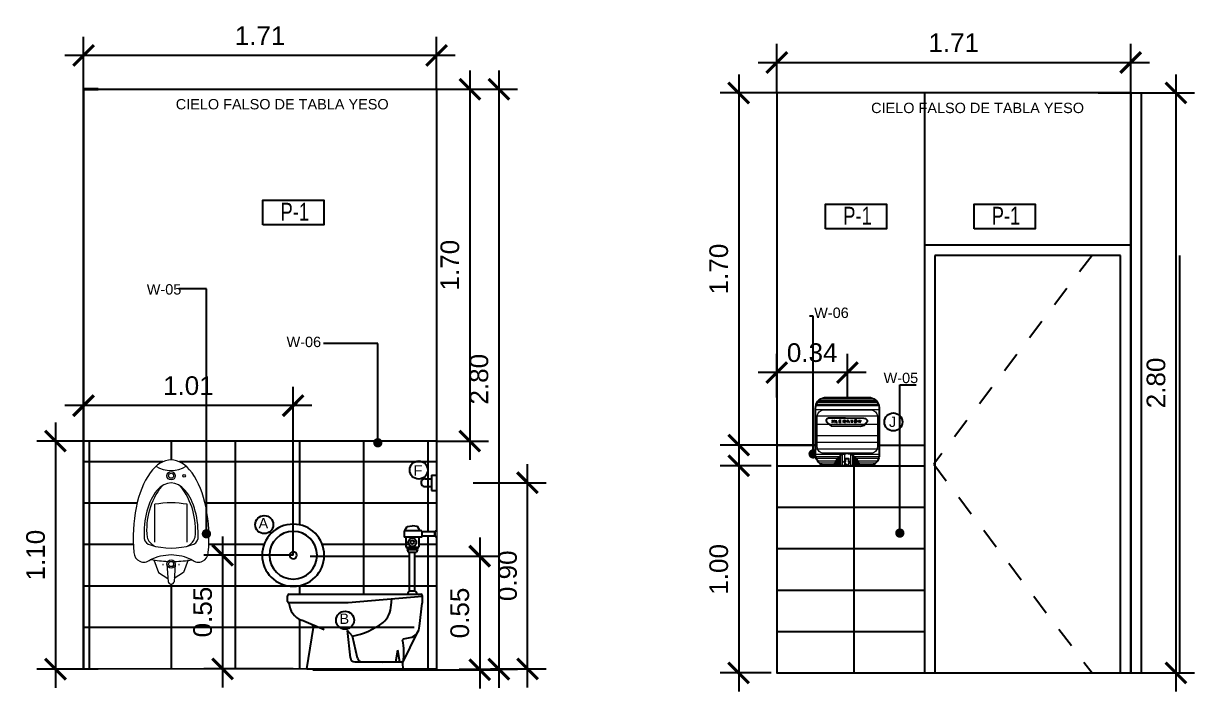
# Model space of a CAD drawing. Header units: metres. Extents: x 5753 to 5902, y 1792 to 1825.
# Drawn here: x 5759.91 to 5765.57, y 1807.4 to 1810.63 of the extents above; entities that cross this region are included whole.
import ezdxf

# ---------------------------------------------------------------- set-up
doc = ezdxf.new("R2010")
doc.units = ezdxf.units.M
doc.header["$LTSCALE"] = 0.02
doc.set_wipeout_variables(frame=1)
doc.linetypes.add('DASHED2', pattern=[0.375, 0.25, -0.125])
for name, color, linetype in [('A-Acabados en Muros', 2, 'Continuous'), ('A-Cotas Constructivas', 2, 'Continuous'), ('A-Muebles Fijos', 9, 'Continuous'), ('A-Muebles-Fijos', 8, 'Continuous'), ('A-Paredes Internas', 5, 'Continuous'), ('A-Puertas', 4, 'Continuous'), ('DIM', 8, 'Continuous'), ('OP_BK1_A-MUEBLES', 32, 'Continuous'), ('TEXTOS', 7, 'Continuous')]:
    doc.layers.add(name, color=color, linetype=linetype)
doc.layers.add('paredes', color=5, linetype='Continuous', lineweight=40)
doc.styles.add('Arial', font='arial.ttf', dxfattribs={"height": 0.15})
doc.styles.add('Cotas 25', font='romans.shx', dxfattribs={"width": 1.3, "height": 0.0375})
doc.styles.add('Cotas 50', font='arial.ttf', dxfattribs={"height": 0.09})
doc.styles.add('SWISS', font='swisscl.ttf')
doc.dimstyles.new('COTAS 50', dxfattribs={"dimtxt": 0.09, "dimasz": 0.1, "dimexe": 0.09, "dimexo": 0, "dimgap": 0.05, "dimtad": 1, "dimzin": 1, "dimdsep": 46, "dimtxsty": 'Cotas 50', "dimblk": 'ARCHTICK', "dimcen": 0.1, "dimdle": 0.09, "dimclrd": 9, "dimclre": 9, "dimclrt": 256, "dimaunit": 1, "dimadec": 4, "dimazin": 0, "dimtfac": 1, "dimtmove": 0, "dimatfit": 3, "dimfxl": 0, "dimarcsym": 0})
doc.dimstyles.new('Estilo 25', dxfattribs={"dimtxt": 0.0375, "dimasz": 0.045, "dimexe": 0.0375, "dimexo": 0, "dimgap": 0.01875, "dimtad": 1, "dimzin": 1, "dimdsep": 46, "dimtxsty": 'Cotas 25', "dimblk": 'ARCHTICK', "dimcen": 0.135, "dimdle": 0.0375, "dimclrd": 9, "dimclre": 9, "dimclrt": 7, "dimadec": 0, "dimazin": 0, "dimtfac": 1, "dimtmove": 1, "dimatfit": 1, "dimfxl": 0, "dimarcsym": 0})

# ---------------------------------------------------------------- blocks, each defined once
blk = doc.blocks.new('DISPENSADOR')
at = {"color": 8, "linetype": 'Continuous'}
blk.add_wipeout([(-0.0262, 0.1477), (-0.0397, 0.1446), (-0.058, 0.1383), (-0.071, 0.1322), (-0.084, 0.1242), (-0.0952, 0.1159), (-0.1036, 0.1085), (-0.115, 0.0963), (-0.1243, 0.0839), (-0.1376, 0.0598), (-0.1455, 0.0366), (-0.1494, 0.0137), (-0.1499, -0.0059), (-0.1474, -0.028), (-0.1408, -0.0518), (-0.1318, -0.0717), (-0.1187, -0.0917), (-0.1036, -0.1085), (-0.0855, -0.1232), (-0.0645, -0.1354), (-0.034, -0.1461), (-0.0098, -0.1497), (0.0114, -0.1496), (0.0332, -0.1463), (0.0565, -0.1389), (0.0799, -0.127), (0.1035, -0.1086), (0.1144, -0.097), (0.1213, -0.0882), (0.1327, -0.07), (0.1419, -0.0486), (0.1455, -0.0363), (0.1476, -0.0267), (0.1494, -0.0138), (0.15, 0), (0.1484, 0.0219), (0.143, 0.0452), (0.1323, 0.0708), (0.1222, 0.087), (0.1096, 0.1024), (0.0956, 0.1156), (0.0814, 0.126), (0.0694, 0.133), (0.0479, 0.1421), (0.033, 0.1463), (0, 0.15)], dxfattribs=at)
at = {"color": 2}
for radius in [0.15, 0.1151, 0.0171]:
    blk.add_circle((0, 0), radius, dxfattribs=at)
blk = doc.blocks.new('_ArchTick')
at = {"color": 0, "linetype": 'ByBlock', "const_width": 0.15}
blk.add_lwpolyline([(-0.5, -0.5), (0.5, 0.5)], dxfattribs=at)
blk = doc.blocks.new('*D62')
at = {"layer": 'DIM', "color": 9, "lineweight": -2, "transparency": 16777216}
for p, q in [((5760.1999, 1810.3108), (5760.1999, 1810.5643)), ((5761.9059, 1810.3108), (5761.9059, 1810.5643)), ((5761.9959, 1810.4743), (5760.1099, 1810.4743))]:
    blk.add_line(p, q, dxfattribs=at)
at = {"layer": 'DIM', "color": 9, "lineweight": -2, "transparency": 16777216, "xscale": 0.1, "yscale": 0.1, "zscale": 0.1, "rotation": 180}
blk.add_blockref('_ArchTick', (5760.1999, 1810.4743), dxfattribs=at)
at = {"layer": 'DIM', "color": 9, "lineweight": -2, "transparency": 16777216, "xscale": 0.1, "yscale": 0.1, "zscale": 0.1}
blk.add_blockref('_ArchTick', (5761.9059, 1810.4743), dxfattribs=at)
at = {"layer": 'DIM', "transparency": 16777216, "insert": (5761.0529, 1810.5695), "char_height": 0.09, "attachment_point": 5, "style": 'Cotas 50'}
blk.add_mtext('1.71', dxfattribs=at)
blk = doc.blocks.new('*D57')
at = {"layer": 'DIM', "color": 9, "lineweight": -2, "transparency": 16777216}
for p, q in [((5762.2065, 1810.4008), (5762.2065, 1807.4208)), ((5762.0152, 1810.3108), (5762.2965, 1810.3108)), ((5762.0152, 1807.5108), (5762.2965, 1807.5108))]:
    blk.add_line(p, q, dxfattribs=at)
at = {"layer": 'DIM', "color": 9, "lineweight": -2, "transparency": 16777216, "xscale": 0.1, "yscale": 0.1, "zscale": 0.1}
for p, rotation in [((5762.2065, 1810.3108), 90), ((5762.2065, 1807.5108), 270)]:
    blk.add_blockref('_ArchTick', p, dxfattribs=dict(at, rotation=rotation))
at = {"layer": 'DIM', "transparency": 16777216, "insert": (5762.1106, 1808.9108), "char_height": 0.09, "attachment_point": 5, "rotation": 90, "style": 'Cotas 50'}
blk.add_mtext('2.80', dxfattribs=at)
blk = doc.blocks.new('*D58')
at = {"layer": 'DIM', "color": 9, "lineweight": -2, "transparency": 16777216}
for p, q in [((5762.114, 1808.1462), (5762.114, 1807.4177)), ((5761.2956, 1808.0562), (5762.204, 1808.0562)), ((5761.307, 1807.5077), (5762.204, 1807.5077))]:
    blk.add_line(p, q, dxfattribs=at)
at = {"layer": 'DIM', "color": 9, "lineweight": -2, "transparency": 16777216, "xscale": 0.1, "yscale": 0.1, "zscale": 0.1}
for p, rotation in [((5762.114, 1808.0562), 90), ((5762.114, 1807.5077), 270)]:
    blk.add_blockref('_ArchTick', p, dxfattribs=dict(at, rotation=rotation))
at = {"layer": 'DIM', "transparency": 16777216, "insert": (5762.018, 1807.782), "char_height": 0.09, "attachment_point": 5, "rotation": 90, "style": 'Cotas 50'}
blk.add_mtext('0.55', dxfattribs=at)
blk = doc.blocks.new('*D59')
at = {"layer": 'DIM', "color": 9, "lineweight": -2, "transparency": 16777216}
for p, q in [((5760.0644, 1808.7022), (5760.0644, 1807.4208)), ((5760.2699, 1808.6122), (5759.9744, 1808.6122)), ((5760.2699, 1807.5108), (5759.9744, 1807.5108))]:
    blk.add_line(p, q, dxfattribs=at)
at = {"layer": 'DIM', "color": 9, "lineweight": -2, "transparency": 16777216, "xscale": 0.1, "yscale": 0.1, "zscale": 0.1}
for p, rotation in [((5760.0644, 1808.6122), 90), ((5760.0644, 1807.5108), 270)]:
    blk.add_blockref('_ArchTick', p, dxfattribs=dict(at, rotation=rotation))
at = {"layer": 'DIM', "transparency": 16777216, "insert": (5759.9685, 1808.0615), "char_height": 0.09, "attachment_point": 5, "rotation": 90, "style": 'Cotas 50'}
blk.add_mtext('1.10', dxfattribs=at)
blk = doc.blocks.new('*D63')
at = {"layer": 'DIM', "color": 9, "lineweight": -2, "transparency": 16777216}
for p, q in [((5762.0661, 1810.4008), (5762.0661, 1808.5222)), ((5761.9059, 1810.3108), (5762.1561, 1810.3108)), ((5761.9059, 1808.6122), (5762.1561, 1808.6122))]:
    blk.add_line(p, q, dxfattribs=at)
at = {"layer": 'DIM', "color": 9, "lineweight": -2, "transparency": 16777216, "xscale": 0.1, "yscale": 0.1, "zscale": 0.1}
for p, rotation in [((5762.0661, 1810.3108), 90), ((5762.0661, 1808.6122), 270)]:
    blk.add_blockref('_ArchTick', p, dxfattribs=dict(at, rotation=rotation))
at = {"layer": 'DIM', "transparency": 16777216, "insert": (5761.9702, 1809.4615), "char_height": 0.09, "attachment_point": 5, "rotation": 90, "style": 'Cotas 50'}
blk.add_mtext('1.70', dxfattribs=at)
blk = doc.blocks.new('ARCO-SERV4-LAT')
blk.add_wipeout([(0, 0.6645), (0, 0.6382), (-0.0067, 0.6382), (-0.0067, 0.6416), (-0.0718, 0.6416), (-0.0718, 0.6364), (-0.0859, 0.6364), (-0.0859, 0.5874), (-0.0923, 0.5875), (-0.0923, 0.5779), (-0.0923, 0.5761), (-0.0973, 0.5637), (-0.1047, 0.5637), (-0.1047, 0.3771), (-0.1016, 0.3752), (-0.0989, 0.3726), (-0.0968, 0.3692), (-0.0956, 0.3658), (-0.0953, 0.3613), (-0.0771, 0.3613), (-0.0744, 0.3608), (-0.0718, 0.3591), (-0.0707, 0.3577), (-0.0696, 0.3538), (-0.0698, 0.3511), (-0.0696, 0.3174), (-0.0835, 0.1996), (-0.0854, 0.1903), (-0.0921, 0.1756), (-0.0949, 0.17), (-0.1615, 0.0358), (-0.1645, 0.0297), (-0.1627, 0.0133), (-0.1617, 0), (-0.6267, 0), (-0.595, 0.2003), (-0.5953, 0.2054), (-0.5964, 0.2081), (-0.6022, 0.2133), (-0.6533, 0.2348), (-0.6656, 0.241), (-0.6823, 0.2534), (-0.695, 0.2678), (-0.7053, 0.2857), (-0.7106, 0.3006), (-0.7135, 0.3176), (-0.7136, 0.318), (-0.7142, 0.3191), (-0.7157, 0.3199), (-0.718, 0.3208), (-0.7188, 0.3215), (-0.7197, 0.323), (-0.72, 0.3248), (-0.72, 0.3533), (-0.7195, 0.3562), (-0.7184, 0.3583), (-0.7162, 0.3602), (-0.714, 0.3611), (-0.712, 0.3613), (-0.14, 0.3613), (-0.1398, 0.3652), (-0.1378, 0.3707), (-0.1354, 0.3738), (-0.1307, 0.3771), (-0.1307, 0.5637), (-0.1381, 0.5637), (-0.1431, 0.5761), (-0.1431, 0.5874), (-0.1494, 0.5874), (-0.1494, 0.6364), (-0.1573, 0.6364), (-0.1573, 0.6664), (-0.1547, 0.6664), (-0.1538, 0.6679), (-0.1426, 0.6869), (-0.1177, 0.6903), (-0.0927, 0.6869), (-0.0816, 0.6679), (-0.0816, 0.6664), (-0.0718, 0.6664), (-0.0718, 0.661), (-0.0067, 0.661), (-0.0067, 0.6645)]).dxf.layer = 'A-Muebles-Fijos'
at = {"layer": 'A-Muebles-Fijos', "color": 9}
for p, q in [((-0.1538, 0.6679), (-0.1426, 0.6869)), ((-0.1426, 0.6869), (-0.1177, 0.6903)), ((-0.0927, 0.6869), (-0.1177, 0.6903)), ((-0.0816, 0.6679), (-0.0927, 0.6869)), ((-0.1573, 0.6664), (-0.1573, 0.6364)), ((-0.0718, 0.6664), (-0.1573, 0.6664)), ((-0.0718, 0.6364), (-0.1573, 0.6364)), ((-0.1538, 0.6679), (-0.0816, 0.6679)), ((-0.1494, 0.6364), (-0.1494, 0.5874)), ((-0.0859, 0.6364), (-0.0859, 0.5874)), ((-0.0718, 0.6664), (-0.0718, 0.6364)), ((-0.0067, 0.661), (-0.0718, 0.661)), ((-0.0067, 0.6416), (-0.0718, 0.6416)), ((-0.0097, 0.661), (-0.0097, 0.6416)), ((0, 0.6645), (-0.0067, 0.6645)), ((-0.0067, 0.6645), (-0.0067, 0.6382)), ((0, 0.6382), (-0.0067, 0.6382)), ((-0.1494, 0.5874), (-0.0859, 0.5874)), ((-0.1431, 0.5875), (-0.1431, 0.5779)), ((-0.1431, 0.5779), (-0.0923, 0.5779)), ((-0.1431, 0.5761), (-0.1381, 0.5637)), ((-0.1431, 0.5761), (-0.0923, 0.5761)), ((-0.1304, 0.5874), (-0.1304, 0.5779)), ((-0.105, 0.5874), (-0.105, 0.5779)), ((-0.0923, 0.5761), (-0.0973, 0.5637)), ((-0.0923, 0.5875), (-0.0923, 0.5779)), ((-0.1381, 0.5637), (-0.0973, 0.5637)), ((-0.1307, 0.3771), (-0.1307, 0.5637)), ((-0.1047, 0.3771), (-0.1047, 0.5637)), ((-0.1307, 0.3771), (-0.1047, 0.3771))]:
    blk.add_line(p, q, dxfattribs=at)
at = {"layer": 'A-Muebles-Fijos', "color": 4, "linetype": 'Continuous', "ltscale": 20}
for p, q in [((-0.72, 0.3248), (-0.72, 0.3533)), ((-0.712, 0.3613), (-0.0771, 0.3613)), ((-0.4267, 0.3199), (-0.0698, 0.3511)), ((-0.0696, 0.3538), (-0.0696, 0.3174)), ((-0.7157, 0.3199), (-0.4267, 0.3199)), ((-0.2202, 0.3078), (-0.2159, 0.3383)), ((-0.0831, 0.2061), (-0.0696, 0.3174)), ((-0.5438, 0.1883), (-0.6533, 0.2348)), ((-0.6267, 0), (-0.595, 0.2003)), ((-0.4072, 0.1578), (-0.4302, 0.185)), ((-0.4164, 0.0537), (-0.4302, 0.185)), ((-0.1639, 0.0309), (-0.0921, 0.1756)), ((-0.3825, 0.0511), (-0.4072, 0.1578)), ((-0.1596, 0.1451), (-0.1284, 0.1512)), ((-0.1972, 0.034), (-0.1873, 0.09)), ((-0.1774, 0.034), (-0.1873, 0.09)), ((-0.6267, 0), (-0.1617, 0)), ((-0.5998, -0.0002), (-0.1617, 0)), ((-0.3945, 0.034), (-0.1716, 0.034)), ((-0.2599, 0.0253), (-0.2599, 0.0254)), ((-0.1617, 0), (-0.1636, 0.0266))]:
    blk.add_line(p, q, dxfattribs=at)
at = {"layer": 'A-Muebles-Fijos', "color": 9}
for radius in [0.0196, 0.00891]:
    blk.add_circle((-0.1177, 0.6113), radius, dxfattribs=at)
at = {"layer": 'A-Muebles-Fijos', "color": 4, "linetype": 'Continuous', "ltscale": 20}
for centre, radius, start, end in [((-0.712, 0.3533), 0.008, 90, 180), ((-0.715, 0.3248), 0.005, 180, 262.6827), ((-0.716, 0.3174), 0.0025, 4.7786, 82.6827), ((-0.6151, 0.3258), 0.0988, 184.7786, 247.2111), ((-0.3347, 0.3096), 0.1145, 311.3798, 359.1307), ((-0.6069, 0.2022), 0.012, 351, 67.2111), ((-0.4744, 0.509), 0.3575, 280.845, 307.0552), ((-0.1391, 0.2061), 0.056, 281, 0), ((-0.1584, 0.1392), 0.006, 101, 191.3893), ((-0.4591, 0.0787), 0.3007, 351.4594, 11.3893), ((-0.3945, 0.056), 0.022, 186, 270), ((-0.3611, 0.056), 0.022, 193, 270), ((-0.1716, 0.026), 0.008, 4, 90)]:
    blk.add_arc(centre, radius, start, end, dxfattribs=at)
at = {"layer": 'A-Muebles-Fijos', "color": 9}
for centre, start, end in [((-0.1242, 0.3626), 113.9286, 184.5524), ((-0.1111, 0.3626), 355.4476, 66.0714)]:
    blk.add_arc(centre, 0.0158, start, end, dxfattribs=at)
at = {"layer": 'A-Muebles-Fijos', "color": 9, "linetype": 'Continuous', "ltscale": 20}
blk.add_arc((-0.0771, 0.3538), 0.0075, 0, 90, dxfattribs=at)
blk = doc.blocks.new('*D60')
at = {"layer": 'DIM', "color": 9, "lineweight": -2, "transparency": 16777216}
for p, q in [((5762.345, 1807.4222), (5762.345, 1808.5011)), ((5762.0822, 1808.4111), (5762.435, 1808.4111)), ((5762.1665, 1807.5122), (5762.435, 1807.5122))]:
    blk.add_line(p, q, dxfattribs=at)
at = {"layer": 'DIM', "color": 9, "lineweight": -2, "transparency": 16777216, "xscale": 0.1, "yscale": 0.1, "zscale": 0.1}
for p, rotation in [((5762.345, 1808.4111), 90), ((5762.345, 1807.5122), 270)]:
    blk.add_blockref('_ArchTick', p, dxfattribs=dict(at, rotation=rotation))
at = {"layer": 'DIM', "transparency": 16777216, "insert": (5762.249, 1807.9617), "char_height": 0.09, "attachment_point": 5, "rotation": 90, "style": 'Cotas 50'}
blk.add_mtext('0.90', dxfattribs=at)
blk = doc.blocks.new('*D56')
at = {"layer": 'DIM', "color": 9, "lineweight": -2, "transparency": 16777216}
for p, q in [((5760.8716, 1808.1508), (5760.8716, 1807.4222)), ((5761.2129, 1808.0608), (5760.7816, 1808.0608)), ((5761.2129, 1807.5122), (5760.7816, 1807.5122))]:
    blk.add_line(p, q, dxfattribs=at)
at = {"layer": 'DIM', "color": 9, "lineweight": -2, "transparency": 16777216, "xscale": 0.1, "yscale": 0.1, "zscale": 0.1}
for p, rotation in [((5760.8716, 1808.0608), 90), ((5760.8716, 1807.5122), 270)]:
    blk.add_blockref('_ArchTick', p, dxfattribs=dict(at, rotation=rotation))
at = {"layer": 'DIM', "transparency": 16777216, "insert": (5760.7756, 1807.7865), "char_height": 0.09, "attachment_point": 5, "rotation": 90, "style": 'Cotas 50'}
blk.add_mtext('0.55', dxfattribs=at)
blk = doc.blocks.new('*D61')
at = {"layer": 'DIM', "color": 9, "lineweight": -2, "transparency": 16777216}
for p, q in [((5760.1999, 1808.1122), (5760.1999, 1808.8733)), ((5761.2128, 1808.0609), (5761.2128, 1808.8733)), ((5761.3028, 1808.7833), (5760.1099, 1808.7833))]:
    blk.add_line(p, q, dxfattribs=at)
at = {"layer": 'DIM', "color": 9, "lineweight": -2, "transparency": 16777216, "xscale": 0.1, "yscale": 0.1, "zscale": 0.1, "rotation": 180}
blk.add_blockref('_ArchTick', (5760.1999, 1808.7833), dxfattribs=at)
at = {"layer": 'DIM', "color": 9, "lineweight": -2, "transparency": 16777216, "xscale": 0.1, "yscale": 0.1, "zscale": 0.1}
blk.add_blockref('_ArchTick', (5761.2128, 1808.7833), dxfattribs=at)
at = {"layer": 'DIM', "transparency": 16777216, "insert": (5760.7063, 1808.8792), "char_height": 0.09, "attachment_point": 5, "style": 'Cotas 50'}
blk.add_mtext('1.01', dxfattribs=at)
blk = doc.blocks.new('*D65')
at = {"layer": 'DIM', "color": 9, "lineweight": -2, "transparency": 16777216}
for p, q in [((5763.3653, 1808.5827), (5763.3653, 1807.4027)), ((5763.5225, 1808.4927), (5763.2753, 1808.4927)), ((5763.5225, 1807.4927), (5763.2753, 1807.4927))]:
    blk.add_line(p, q, dxfattribs=at)
at = {"layer": 'DIM', "color": 9, "lineweight": -2, "transparency": 16777216, "xscale": 0.1, "yscale": 0.1, "zscale": 0.1}
for p, rotation in [((5763.3653, 1808.4927), 90), ((5763.3653, 1807.4927), 270)]:
    blk.add_blockref('_ArchTick', p, dxfattribs=dict(at, rotation=rotation))
at = {"layer": 'DIM', "transparency": 16777216, "insert": (5763.2694, 1807.9927), "char_height": 0.09, "attachment_point": 5, "rotation": 90, "style": 'Cotas 50'}
blk.add_mtext('1.00', dxfattribs=at)
blk = doc.blocks.new('*D66')
at = {"layer": 'DIM', "color": 9, "lineweight": -2, "transparency": 16777216}
for p, q in [((5763.3653, 1810.3827), (5763.3653, 1808.5027)), ((5763.7305, 1810.2927), (5763.2753, 1810.2927)), ((5763.7305, 1808.5927), (5763.2753, 1808.5927))]:
    blk.add_line(p, q, dxfattribs=at)
at = {"layer": 'DIM', "color": 9, "lineweight": -2, "transparency": 16777216, "xscale": 0.1, "yscale": 0.1, "zscale": 0.1}
for p, rotation in [((5763.3653, 1810.2927), 90), ((5763.3653, 1808.5927), 270)]:
    blk.add_blockref('_ArchTick', p, dxfattribs=dict(at, rotation=rotation))
at = {"layer": 'DIM', "transparency": 16777216, "insert": (5763.2693, 1809.4427), "char_height": 0.09, "attachment_point": 5, "rotation": 90, "style": 'Cotas 50'}
blk.add_mtext('1.70', dxfattribs=at)
blk = doc.blocks.new('*D68')
at = {"layer": 'DIM', "color": 9, "lineweight": -2, "transparency": 16777216}
for p, q in [((5763.5495, 1810.2927), (5763.5495, 1810.5302)), ((5765.2595, 1810.2927), (5765.2595, 1810.5302)), ((5763.4595, 1810.4402), (5765.3495, 1810.4402))]:
    blk.add_line(p, q, dxfattribs=at)
at = {"layer": 'DIM', "color": 9, "lineweight": -2, "transparency": 16777216, "xscale": 0.1, "yscale": 0.1, "zscale": 0.1, "rotation": 180}
blk.add_blockref('_ArchTick', (5763.5495, 1810.4402), dxfattribs=at)
at = {"layer": 'DIM', "color": 9, "lineweight": -2, "transparency": 16777216, "xscale": 0.1, "yscale": 0.1, "zscale": 0.1}
blk.add_blockref('_ArchTick', (5765.2595, 1810.4402), dxfattribs=at)
at = {"layer": 'DIM', "transparency": 16777216, "insert": (5764.4045, 1810.5354), "char_height": 0.09, "attachment_point": 5, "style": 'Cotas 50'}
blk.add_mtext('1.71', dxfattribs=at)
blk = doc.blocks.new('*D67')
at = {"layer": 'DIM', "color": 9, "lineweight": -2, "transparency": 16777216}
for p, q in [((5765.478, 1810.3827), (5765.478, 1807.4027)), ((5765.1017, 1810.2927), (5765.568, 1810.2927)), ((5765.0017, 1807.4927), (5765.568, 1807.4927))]:
    blk.add_line(p, q, dxfattribs=at)
at = {"layer": 'DIM', "color": 9, "lineweight": -2, "transparency": 16777216, "xscale": 0.1, "yscale": 0.1, "zscale": 0.1}
for p, rotation in [((5765.478, 1810.2927), 90), ((5765.478, 1807.4927), 270)]:
    blk.add_blockref('_ArchTick', p, dxfattribs=dict(at, rotation=rotation))
at = {"layer": 'DIM', "transparency": 16777216, "insert": (5765.382, 1808.8927), "char_height": 0.09, "attachment_point": 5, "rotation": 90, "style": 'Cotas 50'}
blk.add_mtext('2.80', dxfattribs=at)
blk = doc.blocks.new('SECADOR DE MANOS XL-ELEVACION')
blk.add_wipeout([(23.2978, 12.4306), (23.5194, 12.4306), (23.5257, 12.4291), (23.531, 12.4271), (23.5368, 12.424), (23.5413, 12.421), (23.5463, 12.4167), (23.5502, 12.4123), (23.5534, 12.4079), (23.5554, 12.4045), (23.5579, 12.399), (23.5593, 12.3949), (23.5605, 12.3896), (23.5613, 12.3829), (23.5613, 12.3802), (23.5613, 12.1458), (23.5598, 12.1384), (23.5571, 12.1305), (23.553, 12.123), (23.5479, 12.1165), (23.541, 12.1104), (23.5365, 12.1075), (23.5251, 12.1026), (23.517, 12.101), (23.2986, 12.101), (23.2887, 12.1041), (23.2788, 12.1095), (23.2721, 12.1149), (23.2656, 12.1222), (23.2635, 12.1252), (23.2572, 12.1384), (23.2554, 12.1458), (23.2547, 12.1514), (23.2546, 12.3809), (23.2552, 12.3888), (23.2558, 12.3917), (23.258, 12.399), (23.2612, 12.4059), (23.2624, 12.4079), (23.2656, 12.4123), (23.2696, 12.4167), (23.2752, 12.4215), (23.2791, 12.424), (23.2858, 12.4274), (23.2887, 12.4285), (23.2946, 12.43)])
for p, q in [((23.4615, 12.311), (23.4615, 12.3205)), ((23.4615, 12.3205), (23.4717, 12.3205)), ((23.4707, 12.3151), (23.4615, 12.3151)), ((23.4615, 12.3151), (23.4729, 12.3119)), ((23.4738, 12.317), (23.4707, 12.3151)), ((23.4717, 12.3205), (23.4738, 12.317))]:
    blk.add_line(p, q)
at = {"color": 4}
blk.add_lwpolyline([(23.2978, 12.4306), (23.5194, 12.4306, -0.351154), (23.5613, 12.3829), (23.5613, 12.1483, -0.368342), (23.517, 12.101), (23.2986, 12.101, -0.333367), (23.2547, 12.1514), (23.2547, 12.3779, -0.391704), (23.2978, 12.4306, 0.872901)], format="xyb", dxfattribs=at)
at = {"color": 8, "linetype": 'Continuous', "lineweight": 0}
for points in [[(23.258, 12.399), (23.5579, 12.399)], [(23.2624, 12.4079), (23.5534, 12.4079)], [(23.2656, 12.4123), (23.5502, 12.4123)], [(23.2696, 12.4167), (23.5463, 12.4167)], [(23.2791, 12.424), (23.5368, 12.424)], [(23.2887, 12.4285), (23.5275, 12.4285)], [(23.2547, 12.3726), (23.5613, 12.3726)], [(23.2547, 12.3417), (23.5613, 12.3417)], [(23.2558, 12.3917), (23.5601, 12.3917)], [(23.2547, 12.3017), (23.5613, 12.3017)], [(23.2547, 12.2473), (23.5613, 12.2473)], [(23.2547, 12.2149), (23.5613, 12.2149)], [(23.2547, 12.1825), (23.5613, 12.1825)], [(23.2547, 12.1575), (23.3849, 12.1575)], [(23.2554, 12.1458), (23.3697, 12.1458)], [(23.2572, 12.1384), (23.363, 12.1384)], [(23.2635, 12.1252), (23.3541, 12.1252)], [(23.2721, 12.1149), (23.3493, 12.1149)], [(23.3491, 12.1143), (23.3491, 12.101)], [(23.3523, 12.1218), (23.3523, 12.101)], [(23.3539, 12.1248), (23.3539, 12.101)], [(23.3567, 12.1295), (23.3567, 12.101)], [(23.3583, 12.132), (23.3583, 12.101)], [(23.3615, 12.1365), (23.3615, 12.101)], [(23.3648, 12.1405), (23.3648, 12.101)], [(23.3675, 12.1435), (23.3675, 12.101)], [(23.3697, 12.1457), (23.3697, 12.101)], [(23.3724, 12.1485), (23.3724, 12.101)], [(23.3756, 12.1515), (23.3756, 12.101)], [(23.3832, 12.1567), (23.3832, 12.101)], [(23.3941, 12.1604), (23.3941, 12.101)], [(23.4228, 12.1585), (23.4228, 12.101)], [(23.4254, 12.1575), (23.5613, 12.1575)], [(23.4326, 12.1538), (23.4326, 12.101)], [(23.4375, 12.1502), (23.4375, 12.101)], [(23.4413, 12.1469), (23.4413, 12.101)], [(23.4424, 12.1458), (23.5611, 12.1458)], [(23.4451, 12.143), (23.4451, 12.101)], [(23.4478, 12.1398), (23.4478, 12.101)], [(23.4489, 12.1384), (23.5598, 12.1384)], [(23.4505, 12.1363), (23.4505, 12.101)], [(23.4521, 12.1341), (23.4521, 12.101)], [(23.4554, 12.1292), (23.4554, 12.101)], [(23.4577, 12.1252), (23.5543, 12.1252)], [(23.4581, 12.1245), (23.4581, 12.101)], [(23.4602, 12.1199), (23.4602, 12.101)], [(23.4622, 12.1149), (23.5462, 12.1149)], [(23.4624, 12.1143), (23.4624, 12.101)], [(23.2819, 12.1075), (23.3463, 12.1075)], [(23.3458, 12.1065), (23.3458, 12.101)], [(23.4651, 12.1076), (23.4651, 12.101)], [(23.4652, 12.1075), (23.5365, 12.1075)], [(23.4689, 12.103), (23.4689, 12.101)]]:
    blk.add_lwpolyline(points, dxfattribs=at)
at = {"color": 4, "linetype": 'Continuous', "lineweight": 0}
blk.add_lwpolyline([(23.2927, 12.3706), (23.523, 12.3706, -0.414214), (23.553, 12.3406), (23.553, 12.1914, -0.414214), (23.523, 12.1614), (23.2927, 12.1614, -0.414214), (23.2627, 12.1914), (23.2627, 12.3406, -0.414214)], format="xyb", close=True, dxfattribs=at)
for points in [[(23.3168, 12.3306), (23.3103, 12.3274), (23.3059, 12.3209), (23.3074, 12.3136), (23.3159, 12.3056), (23.3297, 12.2945), (23.3333, 12.2939), (23.4709, 12.2918), (23.4891, 12.2977), (23.4991, 12.308), (23.5053, 12.3153), (23.5059, 12.3203), (23.4968, 12.3277), (23.4877, 12.33), (23.3985, 12.3309), (23.3403, 12.3312)], [(23.4422, 12.3206), (23.4409, 12.3145), (23.4429, 12.3119), (23.4504, 12.3124), (23.4528, 12.3126), (23.4523, 12.3185), (23.4522, 12.3209)], [(23.3981, 12.1343), (23.3981, 12.1206), (23.3903, 12.1201), (23.4067, 12.1027), (23.4217, 12.1185), (23.4158, 12.1188), (23.4158, 12.1345)]]:
    blk.add_lwpolyline(points, close=True)
for points in [[(23.3312, 12.3215), (23.3451, 12.3101)], [(23.3329, 12.3099), (23.347, 12.3226)], [(23.3516, 12.3214), (23.3516, 12.3121), (23.3604, 12.3121)], [(23.3688, 12.3217), (23.3688, 12.3112), (23.3778, 12.3112)], [(23.3688, 12.3217), (23.378, 12.3215)], [(23.3688, 12.3164), (23.3736, 12.3166)], [(23.388, 12.3203), (23.3878, 12.3108)], [(23.388, 12.3203), (23.3962, 12.3212), (23.399, 12.3185), (23.3967, 12.316), (23.3879, 12.3156), (23.3992, 12.3103)], [(23.4054, 12.3094), (23.4101, 12.3208), (23.4193, 12.3099)], [(23.4078, 12.3151), (23.4147, 12.3154)], [(23.4228, 12.3194), (23.435, 12.3199)], [(23.4289, 12.3197), (23.4288, 12.3092)]]:
    blk.add_lwpolyline(points)
at = {"color": 4}
blk.add_spline([(23.342, 12.101), (23.3455, 12.1059), (23.35, 12.1168), (23.3535, 12.1241), (23.3608, 12.1356), (23.3713, 12.1474), (23.3794, 12.1545), (23.3897, 12.1593), (23.4079, 12.1614), (23.4281, 12.1563), (23.443, 12.1451), (23.4537, 12.1317), (23.4579, 12.1248), (23.4626, 12.1138), (23.4654, 12.1071), (23.4711, 12.101)], degree=3, dxfattribs=at)
blk = doc.blocks.new('*D69')
at = {"layer": 'DIM', "color": 9, "lineweight": -2, "transparency": 16777216}
for p, q in [((5763.5495, 1808.8223), (5763.5495, 1809.0326)), ((5763.891, 1808.8223), (5763.891, 1809.0326)), ((5763.981, 1808.9426), (5763.4595, 1808.9426))]:
    blk.add_line(p, q, dxfattribs=at)
at = {"layer": 'DIM', "color": 9, "lineweight": -2, "transparency": 16777216, "xscale": 0.1, "yscale": 0.1, "zscale": 0.1, "rotation": 180}
blk.add_blockref('_ArchTick', (5763.5495, 1808.9426), dxfattribs=at)
at = {"layer": 'DIM', "color": 9, "lineweight": -2, "transparency": 16777216, "xscale": 0.1, "yscale": 0.1, "zscale": 0.1}
blk.add_blockref('_ArchTick', (5763.891, 1808.9426), dxfattribs=at)
at = {"layer": 'DIM', "transparency": 16777216, "insert": (5763.7203, 1809.0386), "char_height": 0.09, "attachment_point": 5, "style": 'Cotas 50'}
blk.add_mtext('0.34', dxfattribs=at)

msp = doc.modelspace()

# ---------------------------------------------------------------- linework, layer by layer
at = {"layer": 'A-Acabados en Muros', "color": 2}
for points in [[(5760.2269, 1808.6122), (5760.2269, 1807.5122)], [(5760.6229, 1808.6122), (5760.6229, 1808.5214)], [(5760.9329, 1808.6122), (5760.9329, 1808.3122)], [(5761.2429, 1808.6122), (5761.2429, 1808.4295)], [(5761.5529, 1808.6122), (5761.5529, 1808.4295)], [(5760.5827, 1808.5122), (5760.1999, 1808.5122)], [(5761.9059, 1808.5122), (5760.6631, 1808.5122)], [(5760.9329, 1808.5122), (5760.9329, 1807.5122)], [(5763.5495, 1808.4927), (5764.2625, 1808.4927)], [(5760.4589, 1808.3122), (5760.1999, 1808.3122)], [(5761.9059, 1808.3122), (5760.7868, 1808.3122)], [(5763.5495, 1808.2927), (5764.2625, 1808.2927)], [(5760.4406, 1808.1122), (5760.1999, 1808.1122)], [(5763.5495, 1808.0927), (5764.2625, 1808.0927)], [(5760.6229, 1807.9216), (5760.6229, 1807.5122)], [(5763.5495, 1807.8927), (5764.2625, 1807.8927)], [(5763.5495, 1807.6927), (5764.2625, 1807.6927)]]:
    msp.add_lwpolyline(points, dxfattribs=at)
at = {"layer": 'A-Acabados en Muros', "color": 4}
msp.add_circle((5761.8191, 1808.4725), 0.0435, dxfattribs=at)
at = {"layer": 'A-Cotas Constructivas', "color": 7, "linetype": 'Continuous'}
for points in [[(5761.0665, 1809.6569), (5761.0665, 1809.7754), (5761.3613, 1809.7754), (5761.3613, 1809.6569)], [(5763.7852, 1809.6374), (5763.7852, 1809.7559), (5764.08, 1809.7559), (5764.08, 1809.6374)], [(5764.5026, 1809.6374), (5764.5026, 1809.7559), (5764.7973, 1809.7559), (5764.7973, 1809.6374)]]:
    msp.add_lwpolyline(points, close=True, dxfattribs=at)
at = {"layer": 'A-Cotas Constructivas', "color": 8, "linetype": 'DASHED2'}
msp.add_lwpolyline([(5765.0725, 1809.5082), (5764.3075, 1808.5005), (5765.0725, 1807.4927)], dxfattribs=at)
at = {"layer": 'A-Muebles Fijos', "color": 2}
for p, q in [((5761.8496, 1808.4301), (5761.8817, 1808.4301)), ((5761.8817, 1808.4483), (5761.8817, 1808.3739)), ((5761.8817, 1808.4483), (5761.9059, 1808.4483)), ((5761.8496, 1808.3927), (5761.8817, 1808.3927)), ((5761.8817, 1808.3739), (5761.9059, 1808.3739))]:
    msp.add_line(p, q, dxfattribs=at)
msp.add_arc((5761.8496, 1808.4114), 0.0187, 87.447, 272.4058, dxfattribs=at)
at = {"layer": 'A-Paredes Internas', "color": 1, "linetype": 'Continuous'}
for points in [[(5760.1999, 1810.3108), (5760.1999, 1807.5108)], [(5761.9059, 1810.3108), (5761.9059, 1807.5122), (5760.1999, 1807.5108), (5760.1999, 1810.3108), (5761.9059, 1810.3108)], [(5760.1999, 1810.3108), (5760.1999, 1807.5108)], [(5760.1999, 1810.3108), (5760.1999, 1807.5108)], [(5761.9059, 1810.3108), (5761.9059, 1807.5122)], [(5764.2625, 1810.2927), (5764.2625, 1807.4927)], [(5765.2595, 1810.2927), (5765.2595, 1807.4927)], [(5765.3102, 1810.2927), (5765.3102, 1807.4927)], [(5761.9059, 1808.6122), (5760.1999, 1808.6122)], [(5763.5495, 1808.5927), (5764.2625, 1808.5927)]]:
    msp.add_lwpolyline(points, dxfattribs=at)
at = {"layer": 'A-Paredes Internas', "color": 5, "linetype": 'Continuous'}
for points in [[(5763.5495, 1810.2927), (5763.5495, 1807.4927), (5765.2595, 1807.4927), (5765.2595, 1810.2927), (5763.5495, 1810.2927)], [(5763.5495, 1810.2927), (5763.5495, 1807.4927)], [(5763.5495, 1810.2927), (5763.5495, 1807.4927)]]:
    msp.add_lwpolyline(points, dxfattribs=at)
at = {"layer": 'A-Puertas', "color": 1, "linetype": 'Continuous'}
for p, q in [((5765.2095, 1809.5082), (5764.3125, 1809.5082)), ((5764.3125, 1809.5082), (5764.3125, 1807.4927)), ((5765.2095, 1807.4927), (5765.2095, 1809.5082)), ((5765.4972, 1807.4927), (5765.4972, 1809.5082))]:
    msp.add_line(p, q, dxfattribs=at)
msp.add_lwpolyline([(5765.2595, 1809.5582), (5764.2625, 1809.5582), (5764.2625, 1807.4927), (5765.2595, 1807.4927)], close=True, dxfattribs=at)
at = {"layer": 'paredes'}
msp.add_lwpolyline([(5760.2699, 1810.3108), (5760.1999, 1810.3108)], dxfattribs=at)
at = {"layer": 'TEXTOS', "lineweight": 0}
for p, q in [((5760.5445, 1808.1244), (5760.5445, 1808.3068)), ((5760.7012, 1808.1244), (5760.7012, 1808.3068)), ((5760.5399, 1808.0381), (5760.5626, 1807.9779)), ((5760.7058, 1808.0381), (5760.6831, 1807.9779)), ((5760.5626, 1807.9779), (5760.6075, 1807.9488)), ((5760.6029, 1808.0186), (5760.6085, 1807.9331)), ((5760.6429, 1808.0186), (5760.6372, 1807.9331)), ((5760.6831, 1807.9779), (5760.6382, 1807.9488))]:
    msp.add_line(p, q, dxfattribs=at)
for centre, radius in [((5760.6229, 1808.4447), 0.02), ((5760.6229, 1808.4447), 0.0123), ((5760.6854, 1808.4447), 0.00638), ((5760.6229, 1808.0186), 0.02), ((5760.6229, 1808.0186), 0.0123)]:
    msp.add_circle(centre, radius, dxfattribs=at)
for centre, radius, start, end in [((5760.6229, 1808.6091), 0.1395, 238.4775, 301.5225), ((5760.8454, 1808.1841), 0.3406, 141.8751, 185.9924), ((5760.4003, 1808.1841), 0.3406, 354.0076, 38.1249), ((5760.6229, 1807.8578), 0.4558, 80.1052, 99.8948), ((5760.572, 1808.1676), 0.0681, 196.2115, 243.5825), ((5760.6737, 1808.1676), 0.0681, 296.4175, 343.7885), ((5760.531, 1808.1489), 0.0392, 190.8146, 259.2002), ((5760.6229, 1808.4317), 0.3363, 252.8335, 287.1665), ((5760.7148, 1808.1489), 0.0392, 280.7998, 349.1854), ((5760.4912, 1808.0756), 0.048, 181.9145, 309.896), ((5760.6265, 1807.8177), 0.2445, 90.8483, 115.3053), ((5760.6297, 1808.5893), 0.5585, 259.2792, 267.7135), ((5760.6192, 1807.8177), 0.2445, 64.6947, 89.1517), ((5760.6297, 1808.5893), 0.5585, 270.9196, 279.6993), ((5760.7545, 1808.0756), 0.048, 230.104, 358.0855), ((5760.584, 1808.0159), 0.000953, 0, 180), ((5760.584, 1808.0159), 0.000953, 180, 0), ((5760.6617, 1808.0159), 0.000953, 0, 180), ((5760.6617, 1808.0159), 0.000953, 180, 0), ((5760.6229, 1807.9363), 0.0147, 192.3298, 347.6702)]:
    msp.add_arc(centre, radius, start, end, dxfattribs=at)
for centre, major_axis, ratio, start_param, end_param in [((5760.6229, 1808.1452), (0, -0.3762), 0.486234, 1.380315, 4.90287), ((5760.6229, 1808.1629), (0, -0.2469), 0.530094, 1.484393, 4.798792)]:
    msp.add_ellipse(centre, major_axis=major_axis, ratio=ratio, start_param=start_param, end_param=end_param, dxfattribs=at)

# ---------------------------------------------------------------- texts
at = {"layer": 'A-Cotas Constructivas', "color": 7, "linetype": 'Continuous', "style": 'SWISS'}
for p in [(5761.1517, 1809.6762), (5763.8704, 1809.6567), (5764.5878, 1809.6567)]:
    msp.add_text('P-1', height=0.08649, rotation=0.0003, dxfattribs=at).set_placement(p)
at = {"layer": 'A-Cotas Constructivas', "color": 7, "linetype": 'Continuous', "char_height": 0.05, "style": 'Arial'}
for s, insert, attachment_point in [('CIELO FALSO DE TABLA YESO', (5761.674, 1810.2636), 3), ('CIELO FALSO DE TABLA YESO', (5764.0052, 1810.2456), 1), ('W-05', (5760.6723, 1809.3189), 9), ('W-06', (5763.7302, 1809.2059), 7), ('W-06', (5761.3477, 1809.0652), 9), ('W-05', (5764.0656, 1808.8913), 7), ('J', (5764.1087, 1808.7052), 5), ('F', (5761.8159, 1808.4702), 5)]:
    msp.add_mtext(s, dxfattribs=dict(at, insert=insert, attachment_point=attachment_point))

# ---------------------------------------------------------------- dimensions: what is measured, and where the dimension line sits
at = {"layer": 'DIM'}
for base, p1, p2, angle, picture, middle in [((5760.1999, 1810.4743), (5761.9059, 1810.3108), (5760.1999, 1810.3108), 180, '*D62', (5761.0529, 1810.5695)), ((5762.0661, 1808.6122), (5761.9059, 1810.3108), (5761.9059, 1808.6122), 90, '*D63', (5761.9702, 1809.4615)), ((5762.2065, 1807.5108), (5762.0152, 1810.3108), (5762.0152, 1807.5108), 90, '*D57', (5762.1106, 1808.9108)), ((5763.3653, 1808.5927), (5763.7305, 1810.2927), (5763.7305, 1808.5927), 90, '*D66', (5763.2693, 1809.4427)), ((5765.478, 1807.4927), (5765.1017, 1810.2927), (5765.0017, 1807.4927), 90, '*D67', (5765.382, 1808.8927)), ((5760.0644, 1807.5108), (5760.2699, 1808.6122), (5760.2699, 1807.5108), 90, '*D59', (5759.9685, 1808.0615)), ((5763.3653, 1807.4927), (5763.5225, 1808.4927), (5763.5225, 1807.4927), 90, '*D65', (5763.2694, 1807.9927)), ((5762.345, 1808.4111), (5762.1665, 1807.5122), (5762.0822, 1808.4111), 90, '*D60', (5762.249, 1807.9617))]:
    dim = msp.add_linear_dim(base=base, p1=p1, p2=p2, angle=angle, dimstyle='COTAS 50', dxfattribs=at)
    dim.commit()
    dim.dimension.update_dxf_attribs({"geometry": picture, "text_midpoint": middle})
dim = msp.add_linear_dim(base=(5765.2595, 1810.4402), p1=(5763.5495, 1810.2927), p2=(5765.2595, 1810.2927), dimstyle='COTAS 50', dxfattribs=at)
dim.commit()
dim.dimension.update_dxf_attribs({"geometry": '*D68', "text_midpoint": (5764.4045, 1810.5354)})

# ---------------------------------------------------------------- leaders
at = {"layer": 'A-Cotas Constructivas', "color": 1, "linetype": 'Continuous'}
for points in [[(5760.7936, 1808.1645), (5760.7936, 1809.3468), (5760.6596, 1809.3468)], [(5763.725, 1808.55), (5763.7249, 1809.215), (5763.7072, 1809.215)], [(5761.6217, 1808.6041), (5761.6217, 1809.0839), (5761.3595, 1809.0839)], [(5764.144, 1808.168), (5764.144, 1808.8834), (5764.2225, 1808.8834)]]:
    msp.add_leader(points, dimstyle='Estilo 25', override={"dimgap": 0.01875, "dimtad": 0, "dimldrblk": 'Dot'}, dxfattribs=at)

# ---------------------------------------------------------------- next in the draw order: block references
at = {"color": 5, "linetype": 'Continuous'}
msp.add_blockref('SECADOR DE MANOS XL-ELEVACION', (5740.4824, 1796.3917), dxfattribs=at)
at = {"layer": 'A-Muebles Fijos', "color": 2, "xscale": -1}
msp.add_blockref('DISPENSADOR', (5761.2129, 1808.0608), dxfattribs=at)

# ---------------------------------------------------------------- next in the draw order: linework, layer by layer
at = {"layer": 'A-Acabados en Muros', "color": 2}
for points in [[(5763.9225, 1807.4927), (5763.9225, 1808.4927)], [(5761.0725, 1808.1122), (5760.8051, 1808.1122)]]:
    msp.add_lwpolyline(points, dxfattribs=at)
at = {"layer": 'A-Acabados en Muros', "color": 4}
for centre in [(5764.1128, 1808.7043), (5761.0728, 1808.2087)]:
    msp.add_circle(centre, 0.0435, dxfattribs=at)

# ---------------------------------------------------------------- next in the draw order: texts
at = {"layer": 'A-Cotas Constructivas', "color": 7, "linetype": 'Continuous', "insert": (5761.0689, 1808.2156), "char_height": 0.05, "attachment_point": 5, "style": 'Arial'}
msp.add_mtext('A', dxfattribs=at)

# ---------------------------------------------------------------- next in the draw order: dimensions: what is measured, and where the dimension line sits
at = {"layer": 'DIM'}
dim = msp.add_linear_dim(base=(5763.5495, 1808.9426), p1=(5763.891, 1808.8223), p2=(5763.5495, 1808.8223), dimstyle='COTAS 50', dxfattribs=at)
dim.commit()
dim.dimension.update_dxf_attribs({"geometry": '*D69', "text_midpoint": (5763.7203, 1809.0386)})
dim = msp.add_linear_dim(base=(5762.114, 1807.5077), p1=(5761.2956, 1808.0562), p2=(5761.307, 1807.5077), angle=90, dimstyle='COTAS 50', dxfattribs=at)
dim.commit()
dim.dimension.update_dxf_attribs({"geometry": '*D58', "text_midpoint": (5762.018, 1807.782)})

# ---------------------------------------------------------------- next in the draw order: block references
at = {"layer": 'OP_BK1_A-MUEBLES', "color": 4}
msp.add_blockref('ARCO-SERV4-LAT', (5761.9059, 1807.5122), dxfattribs=at)

# ---------------------------------------------------------------- next in the draw order: linework, layer by layer
at = {"layer": 'A-Acabados en Muros', "color": 2}
for points in [[(5761.8629, 1808.6122), (5761.8629, 1808.1733)], [(5761.2429, 1808.5122), (5761.2429, 1808.2076)], [(5761.5529, 1808.5122), (5761.5529, 1807.8736)], [(5761.8629, 1808.1539), (5761.8629, 1807.5122)], [(5761.7784, 1808.1122), (5761.3533, 1808.1122)], [(5761.9059, 1808.1122), (5761.8199, 1808.1122)], [(5761.7972, 1807.9122), (5760.1999, 1807.9122)], [(5761.2429, 1807.9141), (5761.2429, 1807.8736)], [(5761.9059, 1807.9122), (5761.8012, 1807.9122)], [(5761.2429, 1807.7519), (5761.2429, 1807.5122)], [(5761.7972, 1807.7122), (5760.1999, 1807.7122)]]:
    msp.add_lwpolyline(points, dxfattribs=at)
at = {"layer": 'A-Acabados en Muros', "color": 4}
msp.add_circle((5761.4637, 1807.7473), 0.0435, dxfattribs=at)

# ---------------------------------------------------------------- next in the draw order: texts
at = {"layer": 'A-Cotas Constructivas', "color": 7, "linetype": 'Continuous', "insert": (5761.4598, 1807.7542), "char_height": 0.05, "attachment_point": 5, "style": 'Arial'}
msp.add_mtext('B', dxfattribs=at)

# ---------------------------------------------------------------- next in the draw order: dimensions: what is measured, and where the dimension line sits
at = {"layer": 'DIM'}
for base, p1, p2, angle, picture, middle in [((5760.1999, 1808.7833), (5761.2128, 1808.0609), (5760.1999, 1808.1122), 180, '*D61', (5760.7063, 1808.8792)), ((5760.8716, 1807.5122), (5761.2129, 1808.0608), (5761.2129, 1807.5122), 90, '*D56', (5760.7756, 1807.7865))]:
    dim = msp.add_linear_dim(base=base, p1=p1, p2=p2, angle=angle, dimstyle='COTAS 50', dxfattribs=at)
    dim.commit()
    dim.dimension.update_dxf_attribs({"geometry": picture, "text_midpoint": middle})

doc.saveas('drawing.dxf')
